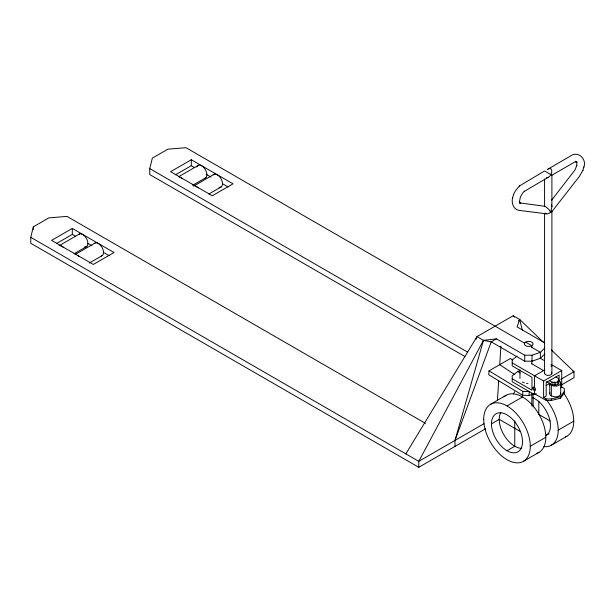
<?xml version="1.0" encoding="UTF-8"?>
<svg xmlns="http://www.w3.org/2000/svg" width="615" height="615" viewBox="0 0 615 615"><rect width="100%" height="100%" fill="white"/><g stroke="black" fill="none" stroke-linecap="round" stroke-linejoin="round"><path stroke-width="0.92" d="M555.899 376.918L558.482 378.417L558.935 383.253L557.836 384.483L555.706 385.121L552.016 384.859L546.612 381.738M512.756 360.159L510.435 358.491L489.002 370.868L488.756 374.727L522.627 395.245L529.023 395.499L534.166 393.915M497.42 400.534L498.688 380.77M500.91 346.099L499.718 364.68L514.786 374.62M522.627 395.245L522.873 391.386L489.002 370.868M529.023 395.499L529.269 391.64L522.873 391.386M519.314 186.053L544.582 170.962L551.901 175.19L551.901 206.655L550.825 211.906L549.187 213.297L547.296 213.905L519.198 210.415C513.348 209.63 511.127 202.589 512.679 197.546M583.804 167.272C587.079 159.377 578.231 150.537 570.782 155.833L547.296 169.54M485.635 428.716L418.784 467.308L30.75 243.279L30.75 237.305L33.341 226.85L48.862 217.887L66.966 216.395L425.434 423.351M464.963 356.562L149.745 174.575L149.745 168.602L152.335 158.147L167.857 149.184L185.968 147.692L524.733 343.278M455 446.398L455 440.425L483.459 340.356L496.397 338.865L524.718 355.216L532.013 355.216L540.37 352.303L544.782 348.082M513.556 194.586L515.109 191.288L519.59 185.768M550.071 211.814L551.77 211.798L579.507 176.267L582.92 170.232M512.564 197.93L513.617 194.394M582.866 170.432L583.912 166.896M405.854 453.87L476.994 336.62L513.21 315.71L519.675 319.446L517.092 326.911L544.606 342.801M476.01 339.326L476.994 336.62L483.459 340.356L491.216 341.848L524.718 361.19L532.013 361.19L540.37 358.276L544.782 354.055M455 440.425L491.216 341.848L496.397 338.865M483.459 340.356L418.784 461.335L418.784 467.308M551.77 211.798L551.77 211.322M551.409 211.037L550.825 211.906L548.242 208.769L545.075 206.332L519.383 202.842L520.721 203.611L519.652 202.15L519.79 202.812L519.575 201.074L520.413 196.985L522.696 193.033L524.472 191.157L524.203 191.442L548.242 177.304C551.909 176.121 553.946 166.688 548.242 168.848M518.568 320.938L519.675 319.446L543.745 342.609M534.558 393.723L546.197 400.442L551.371 400.442L560.426 398.205L560.426 396.713L564.301 391.486M560.426 398.205L564.301 392.977L564.301 388.496L561.718 387.004L560.426 387.75M551.378 200.482L575.048 169.886L576.801 165.358L576.686 165.735L576.901 163.751L576.24 161.384L576.824 162.675L576.686 162.006M549.426 380.654L552.016 382.146L555.706 382.407L557.836 381.777L558.935 380.547M517.023 356.185L512.203 359.913L512.203 365.887L531.967 377.295L531.967 390.187L512.203 378.779M520.175 370.476L517.715 371.537L512.203 375.788L512.203 381.738L534.558 394.638L536.195 393.692M72.301 228.434L51.606 240.38L93.319 264.465L114.013 252.519L72.301 228.434L72.301 234.407L56.572 243.494M191.303 159.731L170.601 171.685L212.321 195.762L233.016 183.816L191.303 159.731L191.303 165.704L175.575 174.791M58.994 245.792L79.689 233.838M178.504 176.789L198.691 165.143M74.184 253.711L86.915 246.361M192.672 185.299L205.917 177.658M75.145 254.525L95.333 242.871M193.633 186.122L214.328 174.168M89.313 263.036L102.559 255.386M208.823 194.04L221.554 186.691M551.901 175.19L574.202 162.314L575.932 161.576L575.294 161.791L577.093 161.983L575.755 161.207M544.429 370.099L534.558 375.803L534.558 388.065M550.971 366.325L552.662 365.348L561.718 370.576L561.718 387.004M490.539 404.293L506.06 395.33M512.203 362.896L543.606 381.031L561.718 370.576M533.005 388.134A1.83 1.053 60 0 1 534.942 387.965A1.83 1.053 60 0 1 534.942 390.548A1.83 1.053 60 0 1 533.005 388.134L533.259 387.988M534.297 387.389L534.558 387.242A1.83 1.053 60 0 0 533.274 387.796A1.83 1.053 60 0 0 534.22 389.979M506.998 405.923L522.519 396.959M546.035 385.605L550.079 383.268M483.974 423.697L418.784 461.335L30.75 237.305M560.834 379.324L574.003 371.721L551.309 349.889M491.477 423.843A21.948 12.677 60 0 1 514.763 421.767A21.948 12.677 60 0 1 514.763 452.809A21.948 12.677 60 0 1 491.477 423.843L499.242 419.368L520.482 431.63M560.834 385.298L574.003 377.695L574.003 371.721L572.38 370.791M543.606 381.031L543.606 397.459L546.197 395.96L546.197 382.522L559.127 375.058L559.127 380.816M506.998 450.734L514.763 446.252L514.763 420.783M530.284 446.252L545.805 437.288M558.22 430.116L573.741 421.16M523.465 461.319L538.986 452.363M551.401 445.191L566.922 436.227M548.242 177.304L546.412 177.789M543.606 397.459L546.197 398.951L551.371 398.951L560.426 396.713M546.412 213.866L545.075 213.09M557.997 380.247L559.127 380.747A5.489 3.167 0 0 1 559.127 385.228A5.489 3.167 0 0 1 551.371 385.228L549.764 382.991M549.948 392.9A5.489 3.167 0 0 0 551.371 395.96L555.253 396.89A5.489 3.167 0 0 0 560.734 393.723L560.734 382.991M525.625 342.117L531.837 345.707L531.837 347.621M531.314 347.075L540.37 352.303L540.37 358.276M540.193 358.207L544.337 360.598M550.955 364.418L552.608 365.379M191.303 165.704L194.571 167.595M206.025 174.206L210.93 177.043M222.384 183.654L228.104 186.96M531.46 363.588L543.583 370.591M517.715 371.537L520.205 372.974M149.745 168.602L467.462 352.034M550.256 421.037L538.817 414.441L538.817 401.234M72.301 234.407L75.576 236.298M87.845 243.379L91.935 245.746M103.382 252.358L109.109 255.663M513.21 315.71L514.555 317.079M551.409 204.218L551.901 206.655M519.675 319.446L522.427 330.562M560.549 392.9L560.734 393.723M549.948 383.66A5.489 3.167 0 0 0 549.764 384.483L549.91 385.136L549.91 383.637M558.482 378.417L558.482 380.216M557.836 381.777L557.836 384.483M555.706 382.407L555.706 385.121M554.153 382.115L554.153 384.821M552.016 382.146L552.016 384.859M551.901 211.598L551.901 373.274M551.371 385.228L551.371 395.96M551.371 398.951L551.371 400.442M549.764 384.483L549.764 393.723M546.197 398.951L546.197 400.442M544.582 179.003L544.582 206.655M544.582 213.513L544.582 373.274M534.558 389.933L534.558 394.638M533.12 393.646L533.12 406.953M532.013 355.216L532.013 361.19M531.837 361.043L531.837 363.919M531.837 393.539L531.837 405.9M524.718 355.216L524.718 361.19M519.952 369.8L519.952 378.44M33.341 226.85L33.341 229.41M78.543 234.5A7.319 4.228 60 0 1 86.915 239.335A7.319 4.228 60 0 1 84.332 247.038M60.439 245.777A7.319 4.228 60 0 1 63.637 247.622M504.054 396.813A32.926 19.011 60 0 1 538.986 414.341A32.926 19.011 60 0 1 536.695 453.355M521.628 448.366A21.948 12.677 60 0 1 503.785 434.667A21.948 12.677 60 0 1 500.841 412.358M527.97 383.491A8.779 5.066 0 0 1 526.455 383.337M524.341 382.83A8.779 5.066 0 0 1 522.519 382.03M551.409 372.221A3.659 2.114 0 0 1 548.718 375.373A3.659 2.114 0 0 1 544.706 372.728M213.182 174.829A7.319 4.228 60 0 1 221.554 179.665A7.319 4.228 60 0 1 218.971 187.367M195.078 186.099A7.319 4.228 60 0 1 198.276 187.952M546.581 400.119A32.926 19.011 60 0 1 558.174 431.845A32.926 19.011 60 0 1 543.845 446.659M513.425 393.969A32.926 19.011 60 0 1 514.778 391.594M532.505 397.574A21.948 12.677 60 0 1 548.765 416.524A21.948 12.677 60 0 1 545.912 435.689M563.809 393.4A32.926 19.011 60 0 1 565.431 436.95M549.057 433.821A21.948 12.677 60 0 1 546.581 434.436M196.808 167.042A7.319 4.228 60 0 1 204.772 168.648A7.319 4.228 60 0 1 204.772 178.319M179.434 177.074A7.319 4.228 60 0 1 182.632 178.919M94.187 243.532A7.319 4.228 60 0 1 102.029 247.353A7.319 4.228 60 0 1 101.413 256.048M77.675 255.433A7.319 4.228 60 0 1 79.274 256.655M483.721 419.368A32.926 19.011 60 0 0 518.637 462.811A32.926 19.011 60 0 0 518.637 416.247A32.926 19.011 60 0 0 483.721 419.368M525.625 345.707A4.39 2.537 0 0 0 532.967 344.569A4.39 2.537 0 0 0 527.593 341.463A4.39 2.537 0 0 0 525.625 345.707"/></g></svg>
